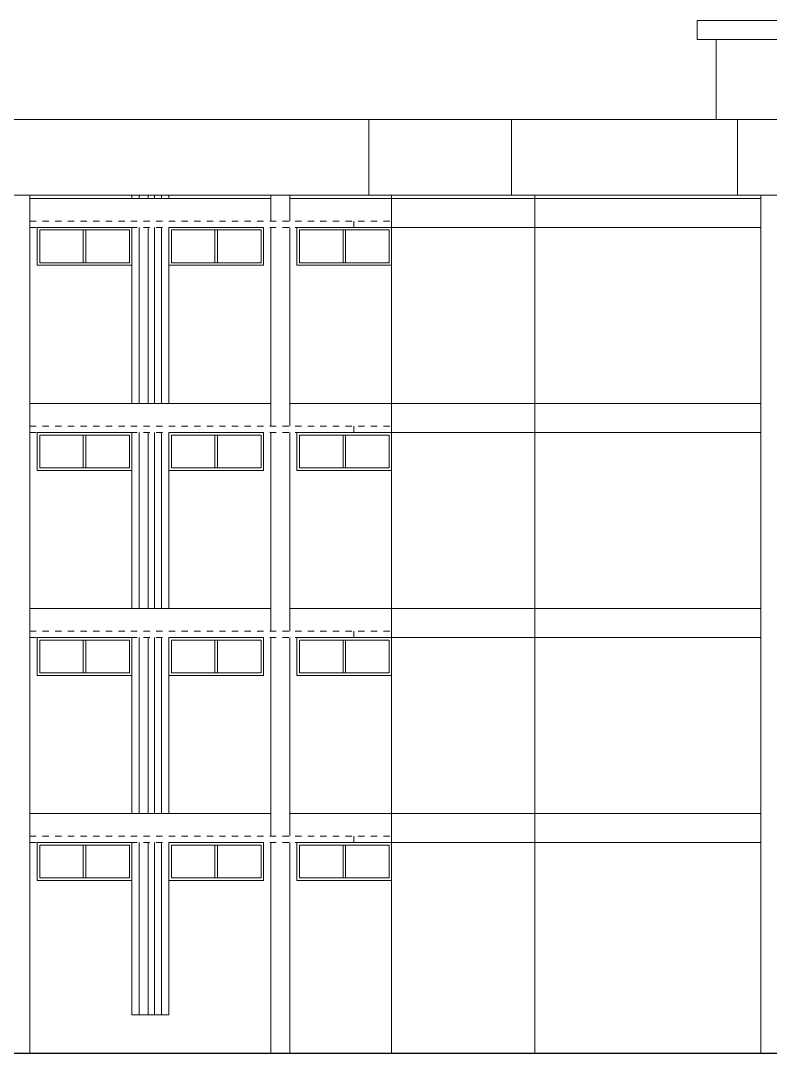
# Model space of a CAD drawing. Header units: millimetres. Extents: x 1898 to 3725, y 783 to 1532.
# Drawn here: x 2415.06 to 2426.94, y 967.41 to 983.78 of the extents above; entities that cross this region are included whole.
import ezdxf

# ---------------------------------------------------------------- set-up
doc = ezdxf.new("R2010")
doc.units = ezdxf.units.MM
doc.linetypes.add('DASHED', pattern=[0.75, 0.5, -0.25])
doc.linetypes.add('DASHED2', pattern=[0.375, 0.25, -0.125])
for name, color, linetype, lineweight in [('ELEV.1', 7, 'Continuous', 20), ('ELEV.2', 250, 'Continuous', 20), ('ELEV.3', 252, 'Continuous', 20), ('ELEV.4', 251, 'Continuous', 18), ('Fixture', 44, 'Continuous', 13), ('PROJ.', 30, 'DASHED2', 15), ('Ventilator', 4, 'DASHED', 18), ('Wall', 7, 'Continuous', 30)]:
    doc.layers.add(name, color=color, linetype=linetype, lineweight=lineweight)

# ---------------------------------------------------------------- blocks, each defined once
blk = doc.blocks.new('DRTY')
at = {"layer": 'ELEV.1', "color": 251, "ltscale": 0.05}
for p, q in [((-0.115, 3.7), (-0.115, 3.65)), ((0, 3.7), (0, 3.65)), ((0.355, 3.7), (0.355, 3.65)), ((0.47, 3.7), (0.47, 3.65)), ((-0.115, 3.19), (-0.115, 0.4)), ((0, 3.19), (0, 0.4)), ((0.355, 3.19), (0.355, 0.4)), ((0.47, 3.19), (0.47, 0.4)), ((-0.115, -0.06), (-0.115, -2.85)), ((0, -0.06), (0, -2.85)), ((0.355, -0.06), (0.355, -2.85)), ((0.47, -0.06), (0.47, -2.85)), ((-0.115, -3.31), (-0.115, -6.1)), ((0, -3.31), (0, -6.1)), ((0.355, -3.31), (0.355, -6.1)), ((0.47, -3.31), (0.47, -6.1)), ((-0.115, -6.56), (-0.115, -9.29)), ((0, -6.56), (0, -9.29)), ((0.355, -6.56), (0.355, -9.29)), ((0.47, -6.56), (0.47, -9.29)), ((-0.115, -9.29), (-0.115, -9.29)), ((-0.115, -9.29), (0.47, -9.29))]:
    blk.add_line(p, q, dxfattribs=at)
at = {"layer": 'Fixture', "ltscale": 0.05}
for p, q in [((0.113, 3.7), (0.113, 3.65)), ((0.213, 3.7), (0.213, 3.65)), ((0.113, 3.19), (0.113, 0.4)), ((0.213, 3.19), (0.213, 0.4)), ((0.113, -0.06), (0.113, -2.85)), ((0.213, -0.06), (0.213, -2.85)), ((0.113, -3.31), (0.113, -6.1)), ((0.213, -3.31), (0.213, -6.1)), ((0.113, -6.56), (0.113, -9.29)), ((0.213, -6.56), (0.213, -9.29)), ((0.113, -9.29), (0.213, -9.29))]:
    blk.add_line(p, q, dxfattribs=at)

msp = doc.modelspace()

# ---------------------------------------------------------------- linework, layer by layer
at = {"layer": 'ELEV.1'}
for p, q in [((2426.4153, 982.2081), (2426.4153, 981.0081)), ((2426.4153, 982.2081), (2435.6853, 982.2081)), ((2426.4153, 981.0081), (2435.6853, 981.0081)), ((2426.7853, 967.4081), (2426.7853, 981.0081))]:
    msp.add_line(p, q, dxfattribs=at)
at = {"layer": 'ELEV.2'}
for p, q in [((2422.8353, 982.2081), (2422.8353, 981.0081)), ((2422.8353, 982.2081), (2426.4153, 982.2081)), ((2422.8353, 981.0081), (2426.4153, 981.0081)), ((2423.2053, 967.4081), (2423.2053, 981.0081)), ((2423.2053, 980.9581), (2426.7853, 980.9581)), ((2423.2053, 980.4981), (2426.7853, 980.4981)), ((2423.2053, 977.7081), (2426.7853, 977.7081)), ((2423.2053, 977.2481), (2426.7853, 977.2481)), ((2423.2053, 974.4581), (2426.7853, 974.4581)), ((2423.2053, 973.9981), (2426.7853, 973.9981)), ((2423.2053, 971.2081), (2426.7853, 971.2081)), ((2423.2053, 970.7481), (2426.7853, 970.7481))]:
    msp.add_line(p, q, dxfattribs=at)
at = {"layer": 'ELEV.3'}
for p, q in [((2420.5753, 982.2081), (2420.5753, 981.0081)), ((2420.5753, 982.2081), (2422.8353, 982.2081)), ((2420.5753, 981.0081), (2422.8353, 981.0081)), ((2420.9353, 967.4081), (2420.9353, 981.0081)), ((2423.2053, 980.9581), (2420.9353, 980.9581)), ((2423.2053, 980.4981), (2420.9353, 980.4981)), ((2423.2053, 977.7081), (2420.9353, 977.7081)), ((2423.2053, 977.2481), (2420.9353, 977.2481)), ((2423.2053, 974.4581), (2420.9353, 974.4581)), ((2423.2053, 973.9981), (2420.9353, 973.9981)), ((2423.2053, 971.2081), (2420.9353, 971.2081)), ((2423.2053, 970.7481), (2420.9353, 970.7481))]:
    msp.add_line(p, q, dxfattribs=at)
at = {"layer": 'ELEV.4', "linetype": 'Continuous'}
for p, q in [((2425.7752, 983.7751), (2425.7752, 983.4751)), ((2425.7752, 983.7751), (2427.8952, 983.7751)), ((2425.7752, 983.4751), (2427.8952, 983.4751)), ((2426.0752, 983.4751), (2426.0752, 982.2081))]:
    msp.add_line(p, q, dxfattribs=at)
at = {"layer": 'ELEV.4'}
for p, q in [((2414.5353, 982.2081), (2420.5753, 982.2081)), ((2443.5453, 981.0081), (2414.5353, 981.0081)), ((2414.5353, 981.0081), (2420.5753, 981.0081)), ((2415.2053, 967.4081), (2415.2053, 981.0081)), ((2415.2053, 980.9581), (2419.0203, 980.9581)), ((2419.0203, 980.5981), (2419.0203, 981.0081)), ((2419.3203, 980.5981), (2419.3203, 981.0081)), ((2419.3203, 980.9581), (2420.9353, 980.9581)), ((2419.0203, 977.3481), (2419.0203, 980.4981)), ((2419.3203, 977.3481), (2419.3203, 980.4981)), ((2415.2053, 977.7081), (2419.0203, 977.7081)), ((2419.3203, 977.7081), (2420.9353, 977.7081)), ((2419.0203, 974.0981), (2419.0203, 977.2481)), ((2419.3203, 974.0981), (2419.3203, 977.2481)), ((2415.2053, 974.4581), (2419.0203, 974.4581)), ((2419.3203, 974.4581), (2420.9353, 974.4581)), ((2419.0203, 970.8481), (2419.0203, 973.9981)), ((2419.3203, 970.8481), (2419.3203, 973.9981)), ((2415.2053, 971.2081), (2419.0203, 971.2081)), ((2419.3203, 971.2081), (2420.9353, 971.2081)), ((2419.0203, 967.4081), (2419.0203, 970.7481)), ((2419.3203, 967.4081), (2419.3203, 970.7481))]:
    msp.add_line(p, q, dxfattribs=at)
at = {"layer": 'PROJ.'}
for p, q in [((2415.2053, 980.4981), (2415.2053, 980.5981)), ((2420.3353, 980.4981), (2420.3353, 980.5981)), ((2415.2053, 977.2481), (2415.2053, 977.3481)), ((2420.3353, 977.2481), (2420.3353, 977.3481)), ((2415.2053, 973.9981), (2415.2053, 974.0981)), ((2420.3353, 973.9981), (2420.3353, 974.0981)), ((2415.2053, 970.7481), (2415.2053, 970.8481)), ((2420.3353, 970.7481), (2420.3353, 970.8481))]:
    msp.add_line(p, q, dxfattribs=at)
at = {"layer": 'PROJ.', "ltscale": 0.002}
for p, q in [((2415.2053, 980.5981), (2420.9353, 980.5981)), ((2415.2053, 980.4981), (2420.9353, 980.4981)), ((2415.2053, 977.3481), (2420.9353, 977.3481)), ((2415.2053, 977.2481), (2420.9353, 977.2481)), ((2415.2053, 974.0981), (2420.9353, 974.0981)), ((2415.2053, 973.9981), (2420.9353, 973.9981)), ((2415.2053, 970.8481), (2420.9353, 970.8481)), ((2415.2053, 970.7481), (2420.9353, 970.7481))]:
    msp.add_line(p, q, dxfattribs=at)
at = {"layer": 'Ventilator', "linetype": 'ByBlock'}
for p, q in [((2416.0503, 980.4581), (2416.0503, 979.9381)), ((2416.0903, 980.4581), (2416.0903, 979.9381)), ((2418.1353, 980.4581), (2418.1353, 979.9381)), ((2418.1753, 980.4581), (2418.1753, 979.9381)), ((2420.1653, 980.4581), (2420.1653, 979.9381)), ((2420.2053, 980.4581), (2420.2053, 979.9381)), ((2416.0503, 977.2081), (2416.0503, 976.6881)), ((2416.0903, 977.2081), (2416.0903, 976.6881)), ((2418.1353, 977.2081), (2418.1353, 976.6881)), ((2418.1753, 977.2081), (2418.1753, 976.6881)), ((2420.1653, 977.2081), (2420.1653, 976.6881)), ((2420.2053, 977.2081), (2420.2053, 976.6881)), ((2416.0503, 973.9581), (2416.0503, 973.4381)), ((2416.0903, 973.9581), (2416.0903, 973.4381)), ((2418.1353, 973.9581), (2418.1353, 973.4381)), ((2418.1753, 973.9581), (2418.1753, 973.4381)), ((2420.1653, 973.9581), (2420.1653, 973.4381)), ((2420.2053, 973.9581), (2420.2053, 973.4381)), ((2416.0503, 970.7081), (2416.0503, 970.1881)), ((2416.0903, 970.7081), (2416.0903, 970.1881)), ((2418.1353, 970.7081), (2418.1353, 970.1881)), ((2418.1753, 970.7081), (2418.1753, 970.1881)), ((2420.1653, 970.7081), (2420.1653, 970.1881)), ((2420.2053, 970.7081), (2420.2053, 970.1881))]:
    msp.add_line(p, q, dxfattribs=at)
for points in [[(2415.3203, 980.4981), (2416.8203, 980.4981), (2416.8203, 979.8981), (2415.3203, 979.8981)], [(2415.3603, 980.4581), (2416.7803, 980.4581), (2416.7803, 979.9381), (2415.3603, 979.9381)], [(2417.4053, 980.4981), (2418.9053, 980.4981), (2418.9053, 979.8981), (2417.4053, 979.8981)], [(2417.4453, 980.4581), (2418.8653, 980.4581), (2418.8653, 979.9381), (2417.4453, 979.9381)], [(2419.4353, 980.4981), (2420.9353, 980.4981), (2420.9353, 979.8981), (2419.4353, 979.8981)], [(2419.4753, 980.4581), (2420.8953, 980.4581), (2420.8953, 979.9381), (2419.4753, 979.9381)], [(2415.3203, 977.2481), (2416.8203, 977.2481), (2416.8203, 976.6481), (2415.3203, 976.6481)], [(2415.3603, 977.2081), (2416.7803, 977.2081), (2416.7803, 976.6881), (2415.3603, 976.6881)], [(2417.4053, 977.2481), (2418.9053, 977.2481), (2418.9053, 976.6481), (2417.4053, 976.6481)], [(2417.4453, 977.2081), (2418.8653, 977.2081), (2418.8653, 976.6881), (2417.4453, 976.6881)], [(2419.4353, 977.2481), (2420.9353, 977.2481), (2420.9353, 976.6481), (2419.4353, 976.6481)], [(2419.4753, 977.2081), (2420.8953, 977.2081), (2420.8953, 976.6881), (2419.4753, 976.6881)], [(2415.3203, 973.9981), (2416.8203, 973.9981), (2416.8203, 973.3981), (2415.3203, 973.3981)], [(2415.3603, 973.9581), (2416.7803, 973.9581), (2416.7803, 973.4381), (2415.3603, 973.4381)], [(2417.4053, 973.9981), (2418.9053, 973.9981), (2418.9053, 973.3981), (2417.4053, 973.3981)], [(2417.4453, 973.9581), (2418.8653, 973.9581), (2418.8653, 973.4381), (2417.4453, 973.4381)], [(2419.4353, 973.9981), (2420.9353, 973.9981), (2420.9353, 973.3981), (2419.4353, 973.3981)], [(2419.4753, 973.9581), (2420.8953, 973.9581), (2420.8953, 973.4381), (2419.4753, 973.4381)], [(2415.3203, 970.7481), (2416.8203, 970.7481), (2416.8203, 970.1481), (2415.3203, 970.1481)], [(2417.4053, 970.7481), (2418.9053, 970.7481), (2418.9053, 970.1481), (2417.4053, 970.1481)], [(2419.4353, 970.7481), (2420.9353, 970.7481), (2420.9353, 970.1481), (2419.4353, 970.1481)], [(2415.3603, 970.7081), (2416.7803, 970.7081), (2416.7803, 970.1881), (2415.3603, 970.1881)], [(2417.4453, 970.7081), (2418.8653, 970.7081), (2418.8653, 970.1881), (2417.4453, 970.1881)], [(2419.4753, 970.7081), (2420.8953, 970.7081), (2420.8953, 970.1881), (2419.4753, 970.1881)]]:
    msp.add_lwpolyline(points, close=True, dxfattribs=at)
at = {"layer": 'Wall'}
msp.add_line((2448.0397, 967.4081), (2404.1065, 967.4081), dxfattribs=at)

# ---------------------------------------------------------------- block references
at = {"layer": 'ELEV.2', "xscale": -1}
msp.add_blockref('DRTY', (2417.2903, 977.3081), dxfattribs=at)

doc.saveas('drawing.dxf')
